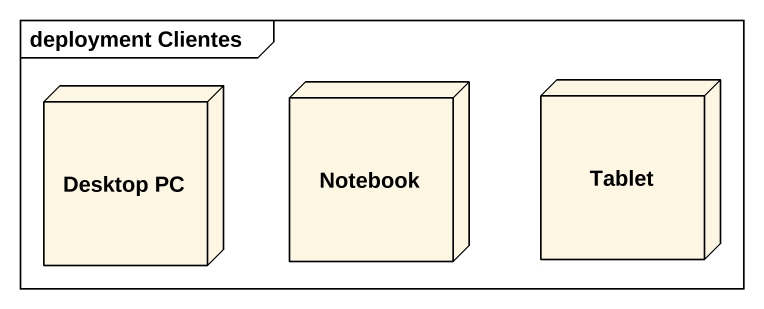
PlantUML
@startuml
mainframe deployment Clientes
node "Desktop PC" as Desktop_PC
node Notebook
node Tablet
@enduml
